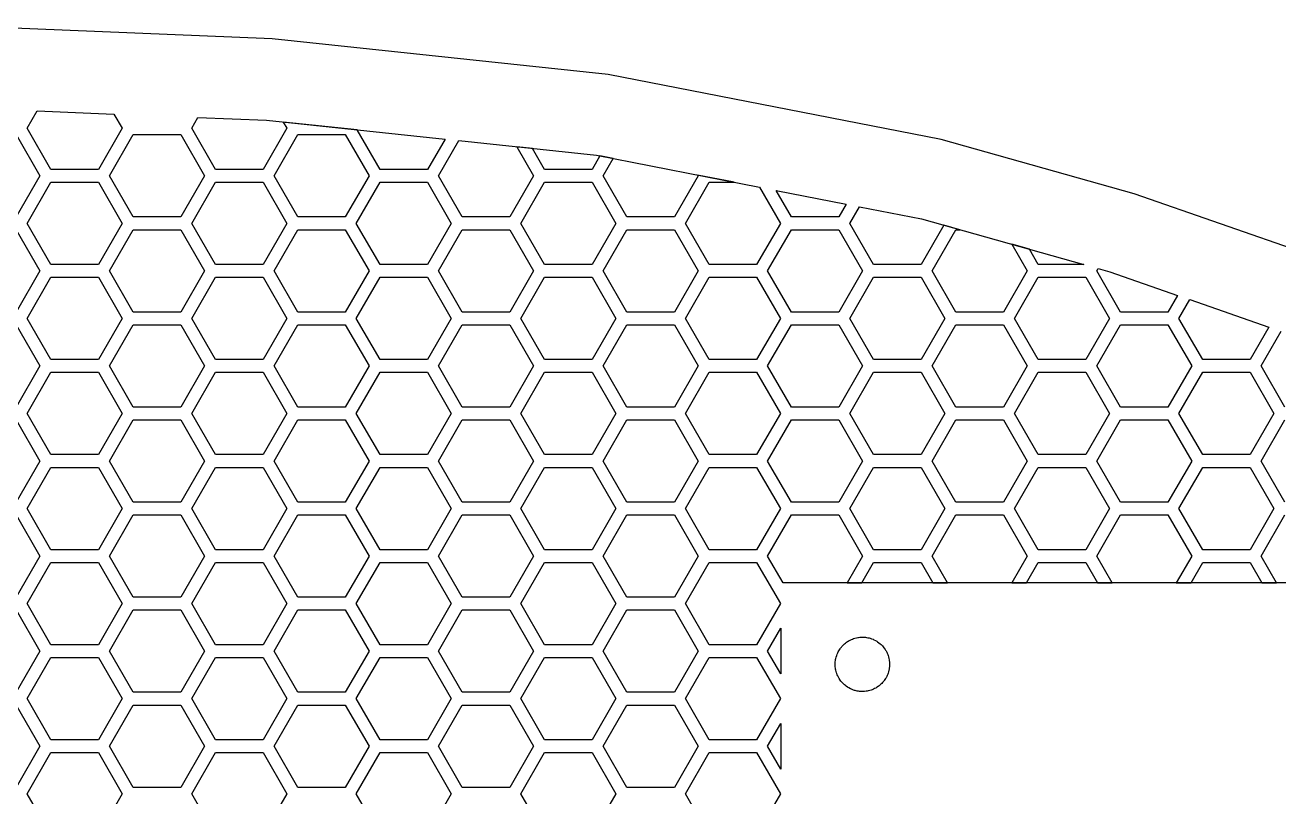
# Model space of a CAD drawing. Header units: metres. Extents: x -343 to 343, y -95 to 95.
# Drawn here: x 119.1 to 265.4, y 5.2 to 95.2 of the extents above; entities that cross this region are included whole.
import ezdxf

# ---------------------------------------------------------------- set-up
doc = ezdxf.new("R2010")
doc.units = ezdxf.units.M

msp = doc.modelspace()

# ---------------------------------------------------------------- linework, layer by layer
for p, q in [((147.888, 93.6064), (109.014, 95.2119)), ((187.131, 89.4629), (147.888, 93.6064)), ((226.003, 81.8467), (187.131, 89.4629)), ((119.309, 83.1742), (120.483, 85.2081)), ((120.483, 85.2081), (129.438, 84.8383)), ((129.438, 84.8383), (130.399, 83.1742)), ((138.517, 83.1742), (139.244, 84.4333)), ((139.244, 84.4333), (147.229, 84.1035)), ((147.229, 84.1035), (168.081, 81.903)), ((157.835, 82.9843), (149.19, 83.8966)), ((149.19, 83.8966), (149.607, 83.1742)), ((118.022, 82.4313), (120.794, 77.6292)), ((122.081, 78.3721), (119.309, 83.1742)), ((130.399, 83.1742), (127.626, 78.3721)), ((128.913, 77.6292), (131.685, 82.4313)), ((131.685, 82.4313), (137.23, 82.4313)), ((137.23, 82.4313), (140.003, 77.6292)), ((141.289, 78.3721), (138.517, 83.1742)), ((149.607, 83.1742), (146.834, 78.3721)), ((148.121, 77.6292), (150.894, 82.4313)), ((150.894, 82.4313), (156.439, 82.4313)), ((156.439, 82.4313), (159.211, 77.6292)), ((160.498, 78.3721), (157.835, 82.9843)), ((168.081, 81.903), (166.043, 78.3721)), ((167.329, 77.6292), (169.698, 81.7323)), ((169.698, 81.7323), (185.752, 80.0381)), ((178.289, 80.8256), (176.462, 81.0184)), ((176.462, 81.0184), (178.419, 77.6292)), ((179.706, 78.3721), (178.289, 80.8256)), ((248.541, 75.5156), (226.003, 81.8467)), ((186.166, 79.957), (185.251, 78.3721)), ((185.752, 80.0381), (204.793, 76.3077)), ((187.707, 79.655), (186.166, 79.957)), ((186.538, 77.6292), (187.707, 79.655)), ((120.794, 77.6292), (118.022, 72.8272)), ((127.626, 78.3721), (122.081, 78.3721)), ((131.685, 72.8272), (128.913, 77.6292)), ((140.003, 77.6292), (137.23, 72.8272)), ((146.834, 78.3721), (141.289, 78.3721)), ((150.894, 72.8272), (148.121, 77.6292)), ((159.211, 77.6292), (156.439, 72.8272)), ((166.043, 78.3721), (160.498, 78.3721)), ((170.102, 72.8272), (167.329, 77.6292)), ((178.419, 77.6292), (175.647, 72.8272)), ((185.251, 78.3721), (179.706, 78.3721)), ((189.31, 72.8272), (186.538, 77.6292)), ((197.628, 77.6292), (194.855, 72.8272)), ((201.84, 76.8864), (197.574, 77.7221)), ((197.574, 77.7221), (197.628, 77.6292)), ((119.309, 72.0843), (122.081, 76.8864)), ((122.081, 76.8864), (127.626, 76.8864)), ((127.626, 76.8864), (130.399, 72.0843)), ((138.517, 72.0843), (141.289, 76.8864)), ((141.289, 76.8864), (146.834, 76.8864)), ((146.834, 76.8864), (149.607, 72.0843)), ((157.725, 72.0843), (160.498, 76.8864)), ((160.498, 76.8864), (166.043, 76.8864)), ((166.043, 76.8864), (168.815, 72.0843)), ((176.933, 72.0843), (179.706, 76.8864)), ((179.706, 76.8864), (185.251, 76.8864)), ((185.251, 76.8864), (188.023, 72.0843)), ((196.142, 72.0843), (198.914, 76.8864)), ((198.914, 76.8864), (201.84, 76.8864)), ((204.793, 76.3077), (207.232, 72.0843)), ((208.518, 72.8272), (206.728, 75.9288)), ((206.728, 75.9288), (214.927, 74.3225)), ((269.732, 68.1738), (248.541, 75.5156)), ((214.927, 74.3225), (214.063, 72.8272)), ((215.35, 72.0843), (216.468, 74.0206)), ((216.468, 74.0206), (223.701, 72.6035)), ((122.081, 67.2822), (119.309, 72.0843)), ((130.399, 72.0843), (127.626, 67.2822)), ((137.23, 72.8272), (131.685, 72.8272)), ((141.289, 67.2822), (138.517, 72.0843)), ((149.607, 72.0843), (146.834, 67.2822)), ((156.439, 72.8272), (150.894, 72.8272)), ((160.498, 67.2822), (157.725, 72.0843)), ((168.815, 72.0843), (166.043, 67.2822)), ((175.647, 72.8272), (170.102, 72.8272)), ((179.706, 67.2822), (176.933, 72.0843)), ((188.023, 72.0843), (185.251, 67.2822)), ((194.855, 72.8272), (189.31, 72.8272)), ((198.914, 67.2822), (196.142, 72.0843)), ((207.232, 72.0843), (204.459, 67.2822)), ((214.063, 72.8272), (208.518, 72.8272)), ((218.122, 67.2822), (215.35, 72.0843)), ((226.316, 71.8692), (223.667, 67.2822)), ((223.701, 72.6035), (242.647, 67.2822)), ((228.195, 71.3414), (226.316, 71.8692)), ((118.022, 71.3414), (120.794, 66.5394)), ((128.913, 66.5394), (131.685, 71.3414)), ((131.685, 71.3414), (137.23, 71.3414)), ((137.23, 71.3414), (140.003, 66.5394)), ((148.121, 66.5394), (150.894, 71.3414)), ((150.894, 71.3414), (156.439, 71.3414)), ((156.439, 71.3414), (159.211, 66.5394)), ((167.329, 66.5394), (170.102, 71.3414)), ((170.102, 71.3414), (175.647, 71.3414)), ((175.647, 71.3414), (178.419, 66.5394)), ((186.538, 66.5394), (189.31, 71.3414)), ((189.31, 71.3414), (194.855, 71.3414)), ((194.855, 71.3414), (197.628, 66.5394)), ((205.746, 66.5394), (208.518, 71.3414)), ((208.518, 71.3414), (214.063, 71.3414)), ((214.063, 71.3414), (216.836, 66.5394)), ((224.954, 66.5394), (227.727, 71.3414)), ((227.727, 71.3414), (228.195, 71.3414)), ((236.302, 69.0645), (234.254, 69.6396)), ((234.254, 69.6396), (236.044, 66.5394)), ((237.331, 67.2822), (236.302, 69.0645)), ((120.794, 66.5394), (118.022, 61.7373)), ((127.626, 67.2822), (122.081, 67.2822)), ((131.685, 61.7373), (128.913, 66.5394)), ((140.003, 66.5394), (137.23, 61.7373)), ((146.834, 67.2822), (141.289, 67.2822)), ((150.894, 61.7373), (148.121, 66.5394)), ((159.211, 66.5394), (156.439, 61.7373)), ((166.043, 67.2822), (160.498, 67.2822)), ((170.102, 61.7373), (167.329, 66.5394)), ((178.419, 66.5394), (175.647, 61.7373)), ((185.251, 67.2822), (179.706, 67.2822)), ((189.31, 61.7373), (186.538, 66.5394)), ((197.628, 66.5394), (194.855, 61.7373)), ((204.459, 67.2822), (198.914, 67.2822)), ((208.518, 61.7373), (205.746, 66.5394)), ((216.836, 66.5394), (214.063, 61.7373)), ((223.667, 67.2822), (218.122, 67.2822)), ((227.727, 61.7373), (224.954, 66.5394)), ((236.044, 66.5394), (233.272, 61.7373)), ((242.647, 67.2822), (237.331, 67.2822)), ((244.162, 66.5394), (244.32, 66.8125)), ((246.935, 61.7373), (244.162, 66.5394)), ((244.32, 66.8125), (245.693, 66.4268)), ((245.693, 66.4268), (253.605, 63.6857)), ((119.309, 60.9944), (122.081, 65.7965)), ((122.081, 65.7965), (127.626, 65.7965)), ((127.626, 65.7965), (130.399, 60.9944)), ((138.517, 60.9944), (141.289, 65.7965)), ((141.289, 65.7965), (146.834, 65.7965)), ((146.834, 65.7965), (149.607, 60.9944)), ((157.725, 60.9944), (160.498, 65.7965)), ((160.498, 65.7965), (166.043, 65.7965)), ((166.043, 65.7965), (168.815, 60.9944)), ((176.933, 60.9944), (179.706, 65.7965)), ((179.706, 65.7965), (185.251, 65.7965)), ((185.251, 65.7965), (188.023, 60.9944)), ((196.142, 60.9944), (198.914, 65.7965)), ((198.914, 65.7965), (204.459, 65.7965)), ((204.459, 65.7965), (207.232, 60.9944)), ((215.35, 60.9944), (218.122, 65.7965)), ((218.122, 65.7965), (223.667, 65.7965)), ((223.667, 65.7965), (226.44, 60.9944)), ((234.558, 60.9944), (237.331, 65.7965)), ((237.331, 65.7965), (242.876, 65.7965)), ((242.876, 65.7965), (245.648, 60.9944)), ((253.605, 63.6857), (252.48, 61.7373)), ((253.767, 60.9944), (255.034, 63.1904)), ((255.034, 63.1904), (264.276, 59.9885)), ((137.23, 61.7373), (131.685, 61.7373)), ((156.439, 61.7373), (150.894, 61.7373)), ((175.647, 61.7373), (170.102, 61.7373)), ((194.855, 61.7373), (189.31, 61.7373)), ((214.063, 61.7373), (208.518, 61.7373)), ((233.272, 61.7373), (227.727, 61.7373)), ((252.48, 61.7373), (246.935, 61.7373)), ((118.022, 60.2515), (120.794, 55.4494)), ((122.081, 56.1923), (119.309, 60.9944)), ((130.399, 60.9944), (127.626, 56.1923)), ((128.913, 55.4494), (131.685, 60.2515)), ((131.685, 60.2515), (137.23, 60.2515)), ((137.23, 60.2515), (140.003, 55.4494)), ((141.289, 56.1923), (138.517, 60.9944)), ((149.607, 60.9944), (146.834, 56.1923)), ((148.121, 55.4494), (150.894, 60.2515)), ((150.894, 60.2515), (156.439, 60.2515)), ((156.439, 60.2515), (159.211, 55.4494)), ((160.498, 56.1923), (157.725, 60.9944)), ((168.815, 60.9944), (166.043, 56.1923)), ((167.329, 55.4494), (170.102, 60.2515)), ((170.102, 60.2515), (175.647, 60.2515)), ((175.647, 60.2515), (178.419, 55.4494)), ((179.706, 56.1923), (176.933, 60.9944)), ((188.023, 60.9944), (185.251, 56.1923)), ((186.538, 55.4494), (189.31, 60.2515)), ((189.31, 60.2515), (194.855, 60.2515)), ((194.855, 60.2515), (197.628, 55.4494)), ((198.914, 56.1923), (196.142, 60.9944)), ((207.232, 60.9944), (204.459, 56.1923)), ((205.746, 55.4494), (208.518, 60.2515)), ((208.518, 60.2515), (214.063, 60.2515)), ((214.063, 60.2515), (216.836, 55.4494)), ((218.122, 56.1923), (215.35, 60.9944)), ((226.44, 60.9944), (223.667, 56.1923)), ((224.954, 55.4494), (227.727, 60.2515)), ((227.727, 60.2515), (233.272, 60.2515)), ((233.272, 60.2515), (236.044, 55.4494)), ((237.331, 56.1923), (234.558, 60.9944)), ((245.648, 60.9944), (242.876, 56.1923)), ((244.162, 55.4494), (246.935, 60.2515)), ((246.935, 60.2515), (252.48, 60.2515)), ((252.48, 60.2515), (255.252, 55.4494)), ((256.539, 56.1923), (253.767, 60.9944)), ((264.276, 59.9885), (262.084, 56.1923)), ((263.371, 55.4494), (265.705, 59.4932)), ((127.626, 56.1923), (122.081, 56.1923)), ((146.834, 56.1923), (141.289, 56.1923)), ((166.043, 56.1923), (160.498, 56.1923)), ((185.251, 56.1923), (179.706, 56.1923)), ((204.459, 56.1923), (198.914, 56.1923)), ((223.667, 56.1923), (218.122, 56.1923)), ((242.876, 56.1923), (237.331, 56.1923)), ((262.084, 56.1923), (256.539, 56.1923)), ((120.794, 55.4494), (118.022, 50.6474)), ((119.309, 49.9045), (122.081, 54.7066)), ((122.081, 54.7066), (127.626, 54.7066)), ((127.626, 54.7066), (130.399, 49.9045)), ((131.685, 50.6474), (128.913, 55.4494)), ((140.003, 55.4494), (137.23, 50.6474)), ((138.517, 49.9045), (141.289, 54.7066)), ((141.289, 54.7066), (146.834, 54.7066)), ((146.834, 54.7066), (149.607, 49.9045)), ((150.894, 50.6474), (148.121, 55.4494)), ((159.211, 55.4494), (156.439, 50.6474)), ((157.725, 49.9045), (160.498, 54.7066)), ((160.498, 54.7066), (166.043, 54.7066)), ((166.043, 54.7066), (168.815, 49.9045)), ((170.102, 50.6474), (167.329, 55.4494)), ((178.419, 55.4494), (175.647, 50.6474)), ((176.933, 49.9045), (179.706, 54.7066)), ((179.706, 54.7066), (185.251, 54.7066)), ((185.251, 54.7066), (188.023, 49.9045)), ((189.31, 50.6474), (186.538, 55.4494)), ((197.628, 55.4494), (194.855, 50.6474)), ((196.142, 49.9045), (198.914, 54.7066)), ((198.914, 54.7066), (204.459, 54.7066)), ((204.459, 54.7066), (207.232, 49.9045)), ((208.518, 50.6474), (205.746, 55.4494)), ((216.836, 55.4494), (214.063, 50.6474)), ((215.35, 49.9045), (218.122, 54.7066)), ((218.122, 54.7066), (223.667, 54.7066)), ((223.667, 54.7066), (226.44, 49.9045)), ((227.727, 50.6474), (224.954, 55.4494)), ((236.044, 55.4494), (233.272, 50.6474)), ((234.558, 49.9045), (237.331, 54.7066)), ((237.331, 54.7066), (242.876, 54.7066)), ((242.876, 54.7066), (245.648, 49.9045)), ((246.935, 50.6474), (244.162, 55.4494)), ((255.252, 55.4494), (252.48, 50.6474)), ((253.767, 49.9045), (256.539, 54.7066)), ((256.539, 54.7066), (262.084, 54.7066)), ((262.084, 54.7066), (264.856, 49.9045)), ((266.143, 50.6474), (263.371, 55.4494)), ((122.081, 45.1024), (119.309, 49.9045)), ((130.399, 49.9045), (127.626, 45.1024)), ((137.23, 50.6474), (131.685, 50.6474)), ((141.289, 45.1024), (138.517, 49.9045)), ((149.607, 49.9045), (146.834, 45.1024)), ((156.439, 50.6474), (150.894, 50.6474)), ((160.498, 45.1024), (157.725, 49.9045)), ((168.815, 49.9045), (166.043, 45.1024)), ((175.647, 50.6474), (170.102, 50.6474)), ((179.706, 45.1024), (176.933, 49.9045)), ((188.023, 49.9045), (185.251, 45.1024)), ((194.855, 50.6474), (189.31, 50.6474)), ((198.914, 45.1024), (196.142, 49.9045)), ((207.232, 49.9045), (204.459, 45.1024)), ((214.063, 50.6474), (208.518, 50.6474)), ((218.122, 45.1024), (215.35, 49.9045)), ((226.44, 49.9045), (223.667, 45.1024)), ((233.272, 50.6474), (227.727, 50.6474)), ((237.331, 45.1024), (234.558, 49.9045)), ((245.648, 49.9045), (242.876, 45.1024)), ((252.48, 50.6474), (246.935, 50.6474)), ((256.539, 45.1024), (253.767, 49.9045)), ((264.856, 49.9045), (262.084, 45.1024)), ((118.022, 49.1616), (120.794, 44.3596)), ((128.913, 44.3596), (131.685, 49.1616)), ((131.685, 49.1616), (137.23, 49.1616)), ((137.23, 49.1616), (140.003, 44.3596)), ((148.121, 44.3596), (150.894, 49.1616)), ((150.894, 49.1616), (156.439, 49.1616)), ((156.439, 49.1616), (159.211, 44.3596)), ((167.329, 44.3596), (170.102, 49.1616)), ((170.102, 49.1616), (175.647, 49.1616)), ((175.647, 49.1616), (178.419, 44.3596)), ((186.538, 44.3596), (189.31, 49.1616)), ((189.31, 49.1616), (194.855, 49.1616)), ((194.855, 49.1616), (197.628, 44.3596)), ((205.746, 44.3596), (208.518, 49.1616)), ((208.518, 49.1616), (214.063, 49.1616)), ((214.063, 49.1616), (216.836, 44.3596)), ((224.954, 44.3596), (227.727, 49.1616)), ((227.727, 49.1616), (233.272, 49.1616)), ((233.272, 49.1616), (236.044, 44.3596)), ((244.162, 44.3596), (246.935, 49.1616)), ((246.935, 49.1616), (252.48, 49.1616)), ((252.48, 49.1616), (255.252, 44.3596)), ((263.371, 44.3596), (266.143, 49.1616)), ((120.794, 44.3596), (118.022, 39.5575)), ((127.626, 45.1024), (122.081, 45.1024)), ((131.685, 39.5575), (128.913, 44.3596)), ((140.003, 44.3596), (137.23, 39.5575)), ((146.834, 45.1024), (141.289, 45.1024)), ((150.894, 39.5575), (148.121, 44.3596)), ((159.211, 44.3596), (156.439, 39.5575)), ((166.043, 45.1024), (160.498, 45.1024)), ((170.102, 39.5575), (167.329, 44.3596)), ((178.419, 44.3596), (175.647, 39.5575)), ((185.251, 45.1024), (179.706, 45.1024)), ((189.31, 39.5575), (186.538, 44.3596)), ((197.628, 44.3596), (194.855, 39.5575)), ((204.459, 45.1024), (198.914, 45.1024)), ((208.518, 39.5575), (205.746, 44.3596)), ((216.836, 44.3596), (214.063, 39.5575)), ((223.667, 45.1024), (218.122, 45.1024)), ((227.727, 39.5575), (224.954, 44.3596)), ((236.044, 44.3596), (233.272, 39.5575)), ((242.876, 45.1024), (237.331, 45.1024)), ((246.935, 39.5575), (244.162, 44.3596)), ((255.252, 44.3596), (252.48, 39.5575)), ((262.084, 45.1024), (256.539, 45.1024)), ((266.143, 39.5575), (263.371, 44.3596)), ((119.309, 38.8146), (122.081, 43.6167)), ((122.081, 43.6167), (127.626, 43.6167)), ((127.626, 43.6167), (130.399, 38.8146)), ((138.517, 38.8146), (141.289, 43.6167)), ((141.289, 43.6167), (146.834, 43.6167)), ((146.834, 43.6167), (149.607, 38.8146)), ((157.725, 38.8146), (160.498, 43.6167)), ((160.498, 43.6167), (166.043, 43.6167)), ((166.043, 43.6167), (168.815, 38.8146)), ((176.933, 38.8146), (179.706, 43.6167)), ((179.706, 43.6167), (185.251, 43.6167)), ((185.251, 43.6167), (188.023, 38.8146)), ((196.142, 38.8146), (198.914, 43.6167)), ((198.914, 43.6167), (204.459, 43.6167)), ((204.459, 43.6167), (207.232, 38.8146)), ((215.35, 38.8146), (218.122, 43.6167)), ((218.122, 43.6167), (223.667, 43.6167)), ((223.667, 43.6167), (226.44, 38.8146)), ((234.558, 38.8146), (237.331, 43.6167)), ((237.331, 43.6167), (242.876, 43.6167)), ((242.876, 43.6167), (245.648, 38.8146)), ((253.767, 38.8146), (256.539, 43.6167)), ((256.539, 43.6167), (262.084, 43.6167)), ((262.084, 43.6167), (264.856, 38.8146)), ((137.23, 39.5575), (131.685, 39.5575)), ((156.439, 39.5575), (150.894, 39.5575)), ((175.647, 39.5575), (170.102, 39.5575)), ((194.855, 39.5575), (189.31, 39.5575)), ((214.063, 39.5575), (208.518, 39.5575)), ((233.272, 39.5575), (227.727, 39.5575)), ((252.48, 39.5575), (246.935, 39.5575)), ((118.022, 38.0717), (120.794, 33.2697)), ((122.081, 34.0126), (119.309, 38.8146)), ((130.399, 38.8146), (127.626, 34.0126)), ((128.913, 33.2697), (131.685, 38.0717)), ((131.685, 38.0717), (137.23, 38.0717)), ((137.23, 38.0717), (140.003, 33.2697)), ((141.289, 34.0126), (138.517, 38.8146)), ((149.607, 38.8146), (146.834, 34.0126)), ((148.121, 33.2697), (150.894, 38.0717)), ((150.894, 38.0717), (156.439, 38.0717)), ((156.439, 38.0717), (159.211, 33.2697)), ((160.498, 34.0126), (157.725, 38.8146)), ((168.815, 38.8146), (166.043, 34.0126)), ((167.329, 33.2697), (170.102, 38.0717)), ((170.102, 38.0717), (175.647, 38.0717)), ((175.647, 38.0717), (178.419, 33.2697)), ((179.706, 34.0126), (176.933, 38.8146)), ((188.023, 38.8146), (185.251, 34.0126)), ((186.538, 33.2697), (189.31, 38.0717)), ((189.31, 38.0717), (194.855, 38.0717)), ((194.855, 38.0717), (197.628, 33.2697)), ((198.914, 34.0126), (196.142, 38.8146)), ((207.232, 38.8146), (204.459, 34.0126)), ((205.746, 33.2697), (208.518, 38.0717)), ((208.518, 38.0717), (214.063, 38.0717)), ((214.063, 38.0717), (216.836, 33.2697)), ((218.122, 34.0126), (215.35, 38.8146)), ((226.44, 38.8146), (223.667, 34.0126)), ((224.954, 33.2697), (227.727, 38.0717)), ((227.727, 38.0717), (233.272, 38.0717)), ((233.272, 38.0717), (236.044, 33.2697)), ((237.331, 34.0126), (234.558, 38.8146)), ((245.648, 38.8146), (242.876, 34.0126)), ((244.162, 33.2697), (246.935, 38.0717)), ((246.935, 38.0717), (252.48, 38.0717)), ((252.48, 38.0717), (255.252, 33.2697)), ((256.539, 34.0126), (253.767, 38.8146)), ((264.856, 38.8146), (262.084, 34.0126)), ((263.371, 33.2697), (266.143, 38.0717)), ((127.626, 34.0126), (122.081, 34.0126)), ((146.834, 34.0126), (141.289, 34.0126)), ((166.043, 34.0126), (160.498, 34.0126)), ((185.251, 34.0126), (179.706, 34.0126)), ((204.459, 34.0126), (198.914, 34.0126)), ((223.667, 34.0126), (218.122, 34.0126)), ((242.876, 34.0126), (237.331, 34.0126)), ((262.084, 34.0126), (256.539, 34.0126)), ((120.794, 33.2697), (118.022, 28.4676)), ((119.309, 27.7247), (122.081, 32.5268)), ((122.081, 32.5268), (127.626, 32.5268)), ((127.626, 32.5268), (130.399, 27.7247)), ((131.685, 28.4676), (128.913, 33.2697)), ((140.003, 33.2697), (137.23, 28.4676)), ((138.517, 27.7247), (141.289, 32.5268)), ((141.289, 32.5268), (146.834, 32.5268)), ((146.834, 32.5268), (149.607, 27.7247)), ((150.894, 28.4676), (148.121, 33.2697)), ((159.211, 33.2697), (156.439, 28.4676)), ((157.725, 27.7247), (160.498, 32.5268)), ((160.498, 32.5268), (166.043, 32.5268)), ((166.043, 32.5268), (168.815, 27.7247)), ((170.102, 28.4676), (167.329, 33.2697)), ((178.419, 33.2697), (175.647, 28.4676)), ((176.933, 27.7247), (179.706, 32.5268)), ((179.706, 32.5268), (185.251, 32.5268)), ((185.251, 32.5268), (188.023, 27.7247)), ((189.31, 28.4676), (186.538, 33.2697)), ((197.628, 33.2697), (194.855, 28.4676)), ((196.142, 27.7247), (198.914, 32.5268)), ((198.914, 32.5268), (204.459, 32.5268)), ((204.459, 32.5268), (207.232, 27.7247)), ((207.54, 30.1621), (205.746, 33.2697)), ((216.836, 33.2697), (215.042, 30.1621)), ((216.757, 30.1621), (218.122, 32.5268)), ((218.122, 32.5268), (223.667, 32.5268)), ((223.667, 32.5268), (225.033, 30.1621)), ((226.748, 30.1621), (224.954, 33.2697)), ((236.044, 33.2697), (234.25, 30.1621)), ((235.965, 30.1621), (237.331, 32.5268)), ((237.331, 32.5268), (242.876, 32.5268)), ((242.876, 32.5268), (244.241, 30.1621)), ((245.957, 30.1621), (244.162, 33.2697)), ((255.252, 33.2697), (253.458, 30.1621)), ((255.174, 30.1621), (256.539, 32.5268)), ((256.539, 32.5268), (262.084, 32.5268)), ((262.084, 32.5268), (263.449, 30.1621)), ((265.165, 30.1621), (263.371, 33.2697)), ((282.657, 30.1621), (207.54, 30.1621)), ((215.042, 30.1621), (216.757, 30.1621)), ((225.033, 30.1621), (226.748, 30.1621)), ((234.25, 30.1621), (235.965, 30.1621)), ((244.241, 30.1621), (245.957, 30.1621)), ((253.458, 30.1621), (255.174, 30.1621)), ((263.449, 30.1621), (265.165, 30.1621)), ((137.23, 28.4676), (131.685, 28.4676)), ((156.439, 28.4676), (150.894, 28.4676)), ((175.647, 28.4676), (170.102, 28.4676)), ((194.855, 28.4676), (189.31, 28.4676)), ((118.022, 26.9818), (120.794, 22.1798)), ((122.081, 22.9227), (119.309, 27.7247)), ((130.399, 27.7247), (127.626, 22.9227)), ((128.913, 22.1798), (131.685, 26.9818)), ((131.685, 26.9818), (137.23, 26.9818)), ((137.23, 26.9818), (140.003, 22.1798)), ((141.289, 22.9227), (138.517, 27.7247)), ((149.607, 27.7247), (146.834, 22.9227)), ((148.121, 22.1798), (150.894, 26.9818)), ((150.894, 26.9818), (156.439, 26.9818)), ((156.439, 26.9818), (159.211, 22.1798)), ((160.498, 22.9227), (157.725, 27.7247)), ((168.815, 27.7247), (166.043, 22.9227)), ((167.329, 22.1798), (170.102, 26.9818)), ((170.102, 26.9818), (175.647, 26.9818)), ((175.647, 26.9818), (178.419, 22.1798)), ((179.706, 22.9227), (176.933, 27.7247)), ((188.023, 27.7247), (185.251, 22.9227)), ((186.538, 22.1798), (189.31, 26.9818)), ((189.31, 26.9818), (194.855, 26.9818)), ((194.855, 26.9818), (197.628, 22.1798)), ((198.914, 22.9227), (196.142, 27.7247)), ((207.232, 27.7247), (204.459, 22.9227)), ((205.746, 22.1798), (207.284, 24.8442)), ((207.284, 24.8442), (207.284, 19.5154)), ((215.279, 23.4199), (215.367, 23.4668)), ((215.367, 23.4668), (215.548, 23.5518)), ((215.548, 23.5518), (215.64, 23.5898)), ((215.64, 23.5898), (215.78, 23.6416)), ((215.78, 23.6416), (215.923, 23.6865)), ((215.923, 23.6865), (216.116, 23.7363)), ((216.116, 23.7363), (216.263, 23.7656)), ((216.263, 23.7656), (216.361, 23.7812)), ((216.361, 23.7812), (216.51, 23.7988)), ((216.51, 23.7988), (216.609, 23.8066)), ((216.609, 23.8066), (216.759, 23.8125)), ((216.759, 23.8125), (216.858, 23.8125)), ((216.858, 23.8125), (217.006, 23.8066)), ((217.006, 23.8066), (217.153, 23.7939)), ((217.153, 23.7939), (217.301, 23.7744)), ((217.301, 23.7744), (217.446, 23.748)), ((217.446, 23.748), (217.591, 23.7148)), ((217.591, 23.7148), (217.733, 23.6748)), ((217.733, 23.6748), (217.874, 23.6289)), ((217.874, 23.6289), (218.058, 23.5566)), ((218.058, 23.5566), (218.148, 23.5166)), ((218.148, 23.5166), (218.324, 23.4277)), ((218.324, 23.4277), (218.495, 23.3281)), ((120.794, 22.1798), (118.022, 17.3777)), ((127.626, 22.9227), (122.081, 22.9227)), ((131.685, 17.3777), (128.913, 22.1798)), ((140.003, 22.1798), (137.23, 17.3777)), ((146.834, 22.9227), (141.289, 22.9227)), ((150.894, 17.3777), (148.121, 22.1798)), ((159.211, 22.1798), (156.439, 17.3777)), ((166.043, 22.9227), (160.498, 22.9227)), ((170.102, 17.3777), (167.329, 22.1798)), ((178.419, 22.1798), (175.647, 17.3777)), ((185.251, 22.9227), (179.706, 22.9227)), ((189.31, 17.3777), (186.538, 22.1798)), ((197.628, 22.1798), (194.855, 17.3777)), ((204.459, 22.9227), (198.914, 22.9227)), ((207.284, 19.5154), (205.746, 22.1798)), ((213.856, 21.8066), (213.936, 21.9893)), ((213.936, 21.9893), (213.979, 22.0791)), ((213.979, 22.0791), (214.051, 22.2109)), ((214.051, 22.2109), (214.128, 22.3389)), ((214.128, 22.3389), (214.211, 22.4629)), ((214.211, 22.4629), (214.27, 22.5439)), ((214.27, 22.5439), (214.362, 22.6611)), ((214.362, 22.6611), (214.427, 22.7373)), ((214.427, 22.7373), (214.563, 22.8828)), ((214.563, 22.8828), (214.709, 23.0195)), ((214.709, 23.0195), (214.823, 23.1152)), ((214.823, 23.1152), (214.942, 23.2061)), ((214.942, 23.2061), (215.065, 23.291)), ((215.065, 23.291), (215.149, 23.3447)), ((215.149, 23.3447), (215.279, 23.4199)), ((218.495, 23.3281), (218.578, 23.2744)), ((218.578, 23.2744), (218.738, 23.1592)), ((218.738, 23.1592), (218.892, 23.0342)), ((218.892, 23.0342), (219.001, 22.9346)), ((219.001, 22.9346), (219.071, 22.8652)), ((219.071, 22.8652), (219.14, 22.7939)), ((219.14, 22.7939), (219.237, 22.6826)), ((219.237, 22.6826), (219.33, 22.5674)), ((219.33, 22.5674), (219.36, 22.5273)), ((219.36, 22.5273), (219.473, 22.3652)), ((219.473, 22.3652), (219.525, 22.2812)), ((219.525, 22.2812), (219.575, 22.1963)), ((219.575, 22.1963), (219.645, 22.0654)), ((219.645, 22.0654), (219.708, 21.9316)), ((119.309, 16.6348), (122.081, 21.4369)), ((122.081, 21.4369), (127.626, 21.4369)), ((127.626, 21.4369), (130.399, 16.6348)), ((138.517, 16.6348), (141.289, 21.4369)), ((141.289, 21.4369), (146.834, 21.4369)), ((146.834, 21.4369), (149.607, 16.6348)), ((157.725, 16.6348), (160.498, 21.4369)), ((160.498, 21.4369), (166.043, 21.4369)), ((166.043, 21.4369), (168.815, 16.6348)), ((176.933, 16.6348), (179.706, 21.4369)), ((179.706, 21.4369), (185.251, 21.4369)), ((185.251, 21.4369), (188.023, 16.6348)), ((196.142, 16.6348), (198.914, 21.4369)), ((198.914, 21.4369), (204.459, 21.4369)), ((204.459, 21.4369), (207.232, 16.6348)), ((213.634, 20.6875), (213.64, 20.8369)), ((213.634, 20.5879), (213.634, 20.6875)), ((213.64, 20.4385), (213.634, 20.5879)), ((213.64, 20.8369), (213.647, 20.9365)), ((213.647, 20.9365), (213.665, 21.085)), ((213.665, 21.085), (213.681, 21.1836)), ((213.681, 21.1836), (213.71, 21.3301)), ((213.71, 21.3301), (213.746, 21.4756)), ((213.746, 21.4756), (213.805, 21.666)), ((213.805, 21.666), (213.856, 21.8066)), ((219.708, 21.9316), (219.766, 21.7949)), ((219.766, 21.7949), (219.816, 21.6562)), ((219.816, 21.6562), (219.86, 21.5146)), ((219.86, 21.5146), (219.909, 21.3232)), ((219.909, 21.3232), (219.938, 21.1777)), ((219.938, 21.1777), (219.953, 21.0801)), ((219.953, 21.0801), (219.975, 20.8838)), ((219.975, 20.8838), (219.982, 20.7363)), ((219.982, 20.5391), (219.975, 20.3906)), ((219.982, 20.7363), (219.982, 20.5391)), ((213.647, 20.3389), (213.64, 20.4385)), ((213.665, 20.1904), (213.647, 20.3389)), ((213.681, 20.0918), (213.665, 20.1904)), ((213.71, 19.9453), (213.681, 20.0918)), ((213.746, 19.7998), (213.71, 19.9453)), ((213.789, 19.6562), (213.746, 19.7998)), ((213.821, 19.5615), (213.789, 19.6562)), ((213.875, 19.4229), (213.821, 19.5615)), ((213.936, 19.2861), (213.875, 19.4229)), ((214.003, 19.1514), (213.936, 19.2861)), ((214.102, 18.9785), (214.003, 19.1514)), ((219.575, 19.0781), (219.525, 18.9932)), ((219.645, 19.209), (219.575, 19.0781)), ((219.708, 19.3428), (219.645, 19.209)), ((219.766, 19.4795), (219.708, 19.3428)), ((219.816, 19.6191), (219.766, 19.4795)), ((219.86, 19.7598), (219.816, 19.6191)), ((219.909, 19.9512), (219.86, 19.7598)), ((219.929, 20.0488), (219.909, 19.9512)), ((219.953, 20.1943), (219.929, 20.0488)), ((219.975, 20.3906), (219.953, 20.1943)), ((214.211, 18.8115), (214.102, 18.9785)), ((214.3, 18.6914), (214.211, 18.8115)), ((214.395, 18.5752), (214.3, 18.6914)), ((214.494, 18.4639), (214.395, 18.5752)), ((214.563, 18.3926), (214.494, 18.4639)), ((214.709, 18.2559), (214.563, 18.3926)), ((214.823, 18.1592), (214.709, 18.2559)), ((214.902, 18.0986), (214.823, 18.1592)), ((215.065, 17.9834), (214.902, 18.0986)), ((215.149, 17.9307), (215.065, 17.9834)), ((215.235, 17.8799), (215.149, 17.9307)), ((215.412, 17.7861), (215.235, 17.8799)), ((215.548, 17.7236), (215.412, 17.7861)), ((215.687, 17.667), (215.548, 17.7236)), ((215.78, 17.6338), (215.687, 17.667)), ((215.875, 17.6025), (215.78, 17.6338)), ((215.971, 17.5752), (215.875, 17.6025)), ((216.067, 17.5498), (215.971, 17.5752)), ((217.687, 17.5859), (217.495, 17.5371)), ((217.827, 17.6299), (217.687, 17.5859)), ((217.967, 17.6807), (217.827, 17.6299)), ((218.104, 17.7383), (217.967, 17.6807)), ((218.237, 17.8018), (218.104, 17.7383)), ((218.368, 17.8711), (218.237, 17.8018)), ((218.453, 17.9209), (218.368, 17.8711)), ((218.537, 17.9736), (218.453, 17.9209)), ((218.699, 18.0859), (218.537, 17.9736)), ((218.777, 18.1465), (218.699, 18.0859)), ((218.854, 18.209), (218.777, 18.1465)), ((218.965, 18.3066), (218.854, 18.209)), ((219.071, 18.4102), (218.965, 18.3066)), ((219.173, 18.5176), (219.071, 18.4102)), ((219.3, 18.6689), (219.173, 18.5176)), ((219.36, 18.7471), (219.3, 18.6689)), ((219.445, 18.8682), (219.36, 18.7471)), ((219.525, 18.9932), (219.445, 18.8682)), ((122.081, 11.8328), (119.309, 16.6348)), ((130.399, 16.6348), (127.626, 11.8328)), ((137.23, 17.3777), (131.685, 17.3777)), ((141.289, 11.8328), (138.517, 16.6348)), ((149.607, 16.6348), (146.834, 11.8328)), ((156.439, 17.3777), (150.894, 17.3777)), ((160.498, 11.8328), (157.725, 16.6348)), ((168.815, 16.6348), (166.043, 11.8328)), ((175.647, 17.3777), (170.102, 17.3777)), ((179.706, 11.8328), (176.933, 16.6348)), ((188.023, 16.6348), (185.251, 11.8328)), ((194.855, 17.3777), (189.31, 17.3777)), ((198.914, 11.8328), (196.142, 16.6348)), ((207.232, 16.6348), (204.459, 11.8328)), ((216.214, 17.5186), (216.067, 17.5498)), ((216.361, 17.4941), (216.214, 17.5186)), ((216.46, 17.4814), (216.361, 17.4941)), ((216.609, 17.4688), (216.46, 17.4814)), ((216.709, 17.4639), (216.609, 17.4688)), ((216.907, 17.4639), (216.709, 17.4639)), ((217.056, 17.4717), (216.907, 17.4639)), ((217.252, 17.4932), (217.056, 17.4717)), ((217.35, 17.5088), (217.252, 17.4932)), ((217.495, 17.5371), (217.35, 17.5088)), ((118.022, 15.892), (120.794, 11.0899)), ((128.913, 11.0899), (131.685, 15.892)), ((131.685, 15.892), (137.23, 15.892)), ((137.23, 15.892), (140.003, 11.0899)), ((148.121, 11.0899), (150.894, 15.892)), ((150.894, 15.892), (156.439, 15.892)), ((156.439, 15.892), (159.211, 11.0899)), ((167.329, 11.0899), (170.102, 15.892)), ((170.102, 15.892), (175.647, 15.892)), ((175.647, 15.892), (178.419, 11.0899)), ((186.538, 11.0899), (189.31, 15.892)), ((189.31, 15.892), (194.855, 15.892)), ((194.855, 15.892), (197.628, 11.0899)), ((205.746, 11.0899), (207.284, 13.7543)), ((207.284, 13.7543), (207.284, 8.42546)), ((127.626, 11.8328), (122.081, 11.8328)), ((146.834, 11.8328), (141.289, 11.8328)), ((166.043, 11.8328), (160.498, 11.8328)), ((185.251, 11.8328), (179.706, 11.8328)), ((204.459, 11.8328), (198.914, 11.8328)), ((120.794, 11.0899), (118.022, 6.28783)), ((119.309, 5.54494), (122.081, 10.347)), ((122.081, 10.347), (127.626, 10.347)), ((127.626, 10.347), (130.399, 5.54494)), ((131.685, 6.28783), (128.913, 11.0899)), ((140.003, 11.0899), (137.23, 6.28783)), ((138.517, 5.54494), (141.289, 10.347)), ((141.289, 10.347), (146.834, 10.347)), ((146.834, 10.347), (149.607, 5.54494)), ((150.894, 6.28783), (148.121, 11.0899)), ((159.211, 11.0899), (156.439, 6.28783)), ((157.725, 5.54494), (160.498, 10.347)), ((160.498, 10.347), (166.043, 10.347)), ((166.043, 10.347), (168.815, 5.54494)), ((170.102, 6.28783), (167.329, 11.0899)), ((178.419, 11.0899), (175.647, 6.28783)), ((176.933, 5.54494), (179.706, 10.347)), ((179.706, 10.347), (185.251, 10.347)), ((185.251, 10.347), (188.023, 5.54494)), ((189.31, 6.28783), (186.538, 11.0899)), ((197.628, 11.0899), (194.855, 6.28783)), ((196.142, 5.54494), (198.914, 10.347)), ((198.914, 10.347), (204.459, 10.347)), ((204.459, 10.347), (207.232, 5.54494)), ((207.284, 8.42546), (205.746, 11.0899)), ((137.23, 6.28783), (131.685, 6.28783)), ((156.439, 6.28783), (150.894, 6.28783)), ((175.647, 6.28783), (170.102, 6.28783)), ((194.855, 6.28783), (189.31, 6.28783)), ((122.081, 0.74287), (119.309, 5.54494)), ((130.399, 5.54494), (127.626, 0.74287)), ((141.289, 0.74287), (138.517, 5.54494)), ((149.607, 5.54494), (146.834, 0.74287)), ((160.498, 0.74287), (157.725, 5.54494)), ((168.815, 5.54494), (166.043, 0.74287)), ((179.706, 0.74287), (176.933, 5.54494)), ((188.023, 5.54494), (185.251, 0.74287)), ((198.914, 0.74287), (196.142, 5.54494)), ((207.232, 5.54494), (204.459, 0.74287))]:
    msp.add_line(p, q)

doc.saveas('drawing.dxf')
